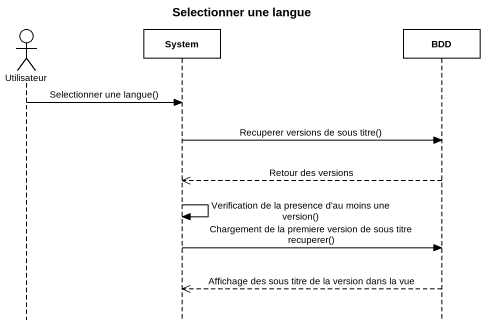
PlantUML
@startuml
title Selectionner une langue
hide footbox
actor Utilisateur
participant System
participant BDD

Utilisateur -> System : Selectionner une langue()
System -> BDD : Recuperer versions de sous titre()
BDD -->> System : Retour des versions
System -> System : Verification de la presence d'au moins une version()
System -> BDD : Chargement de la premiere version de sous titre recuperer()
BDD -->> System : Affichage des sous titre de la version dans la vue
@enduml
